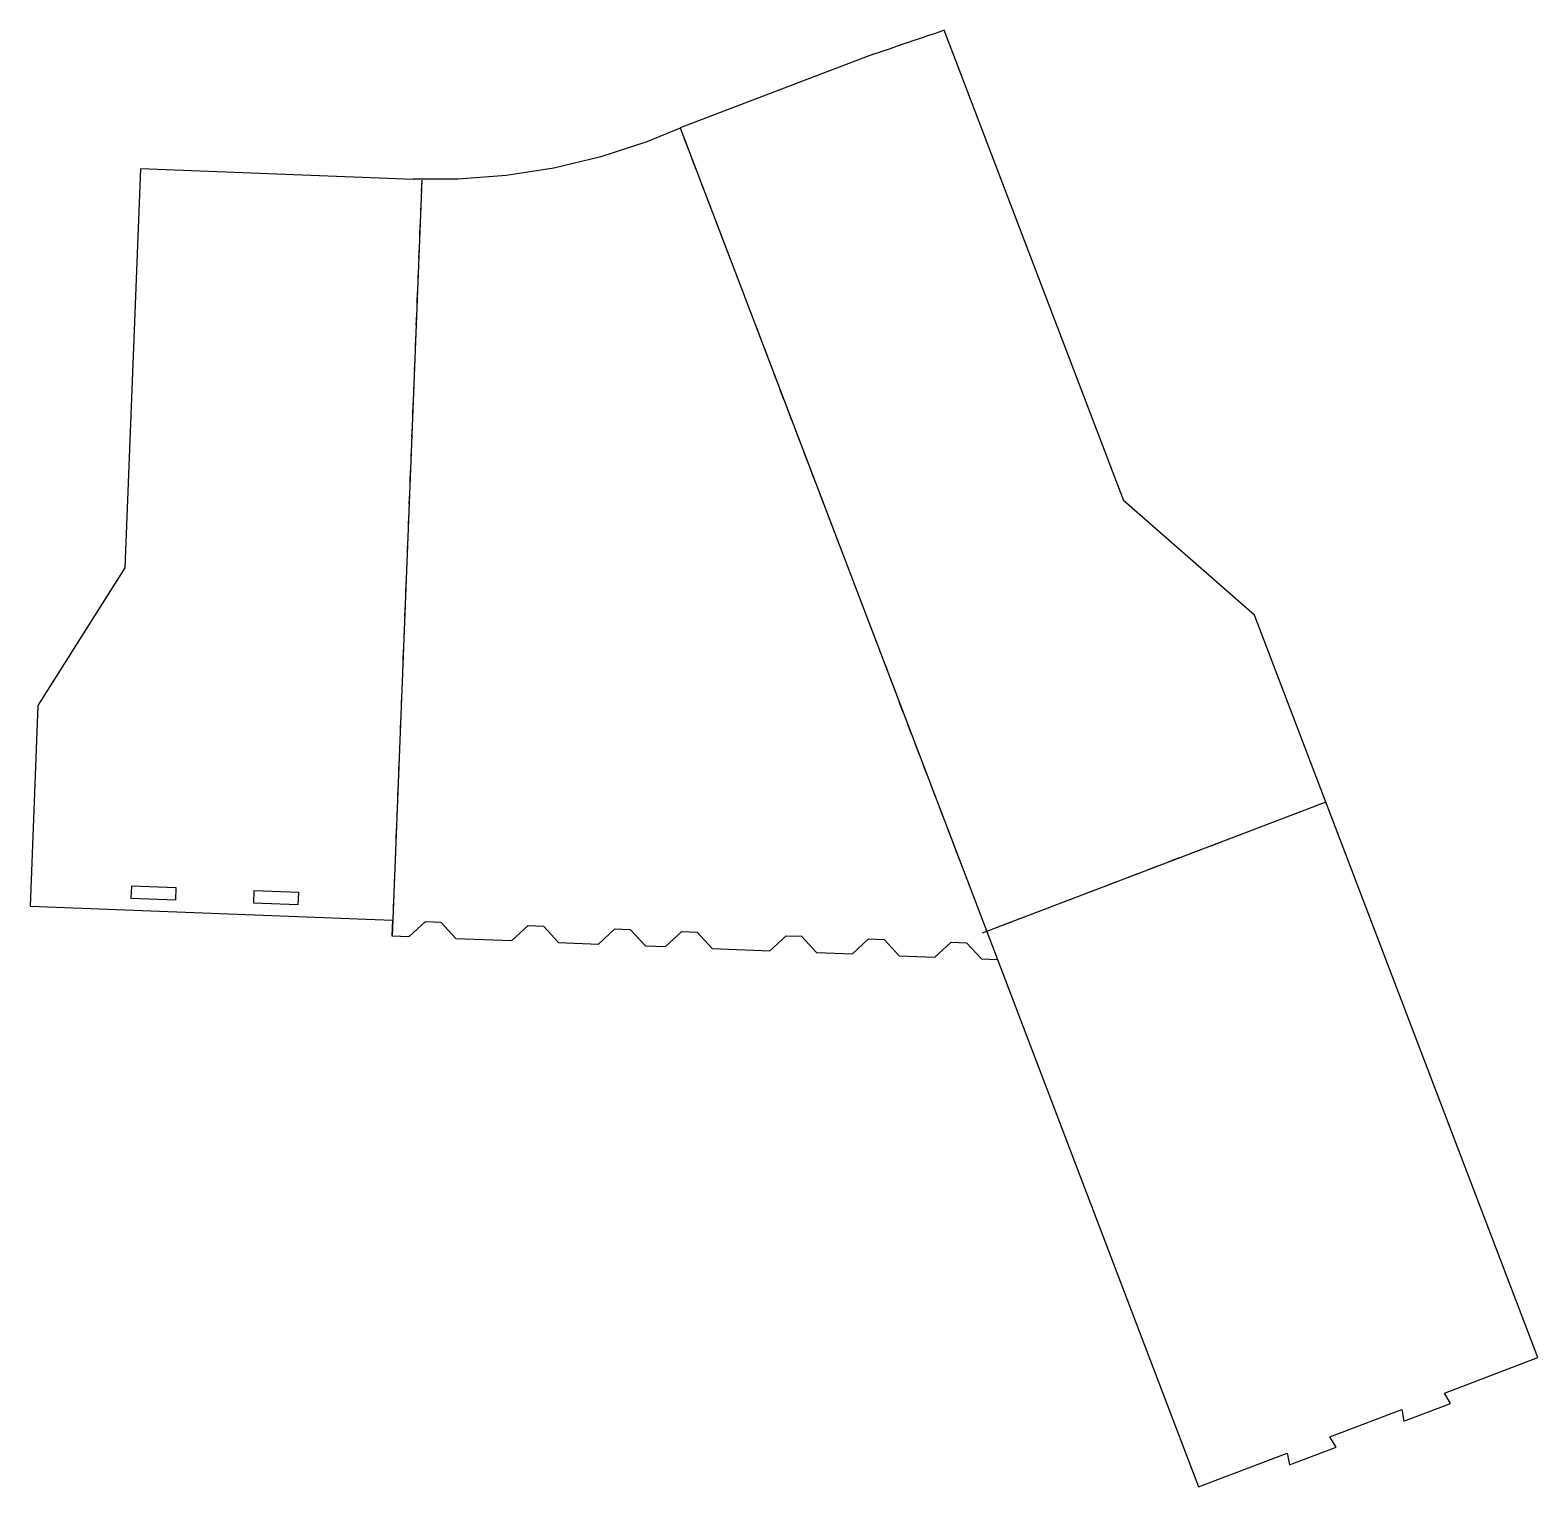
# Model space of a CAD drawing. Header units: metres. Extents: x 0 to 404, y 0 to 390.
import ezdxf

# ---------------------------------------------------------------- set-up
doc = ezdxf.new("R2010")
doc.units = ezdxf.units.M

msp = doc.modelspace()

# ---------------------------------------------------------------- linework, layer by layer
at = {"layer": 'CUT'}
for points in [[(-0.07787, 155.59215), (97.0523, 151.79678), (96.88831, 147.59998), (101.51584, 147.41916), (105.87663, 151.45197), (110.01134, 151.2904), (114.04415, 146.92962), (129.04811, 146.34334), (133.40889, 150.37614), (137.54361, 150.21458), (141.57641, 145.85379), (152.32415, 145.43382), (156.68493, 149.46663), (160.81965, 149.30507), (164.85245, 144.94428), (170.25984, 144.73299), (174.62063, 148.76579), (178.75534, 148.60423), (182.78815, 144.24344), (198.23849, 143.63972), (202.59927, 147.67253), (206.73399, 147.51096), (210.76679, 143.15017), (220.35481, 142.77552), (224.71559, 146.80833), (228.85031, 146.64676), (232.88311, 142.28598), (242.47112, 141.91133), (246.83191, 145.94413), (250.96662, 145.78257), (254.99943, 141.42178), (259.22543, 141.25665), (313.158, -0.09681), (336.92173, 8.9701), (337.52619, 5.80248), (350.02626, 10.5718), (348.36708, 13.337), (367.62273, 20.68389), (368.22719, 17.51626), (380.72726, 22.28559), (379.06807, 25.05079), (404.11648, 34.60786), (328.17907, 233.63444), (293.15099, 264.244), (245.00004, 390.44425), (244.0355, 390.1125), (242.2435, 389.49661), (240.45131, 388.88126), (239.55515, 388.5738), (237.76268, 387.9593), (236.86637, 387.65226), (235.07362, 387.03863), (234.17716, 386.73203), (232.38411, 386.11928), (231.48751, 385.81313), (229.69415, 385.20128), (228.7974, 384.89558), (227.00373, 384.28465), (226.10682, 383.97942), (224.31153, 383.36898), (174.15106, 364.23056), (174.18125, 364.15144), (165.22029, 360.46221), (152.90972, 356.48563), (140.32639, 353.48178), (127.54704, 351.46898), (114.64959, 350.4595), (102.61672, 350.4595), (102.61603, 350.42415), (29.47875, 353.28199), (25.2986, 246.30468), (2.02468, 209.40019), (-0.07787, 155.59215)], [(26.93729, 157.76399), (38.9781, 157.29349), (39.10403, 160.51603), (27.06321, 160.98653), (26.93729, 157.76399)], [(59.772, 156.48097), (71.81281, 156.01048), (71.93873, 159.23302), (59.89792, 159.70351), (59.772, 156.48097)]]:
    msp.add_lwpolyline(points, close=True, dxfattribs=at)
at = {"layer": 'SCORE'}
for p, q in [((176.34526, 358.69011), (175.27583, 361.49302)), ((178.48413, 353.08429), (177.4147, 355.8872)), ((104.88234, 350.26053), (104.7652, 347.26282)), ((180.623, 347.47847), (179.55356, 350.28138)), ((104.64807, 344.26511), (104.53093, 341.2674)), ((182.76187, 341.87265), (181.69243, 344.67556)), ((104.41379, 338.26968), (104.29666, 335.27197)), ((184.90073, 336.26682), (183.8313, 339.06973)), ((104.17952, 332.27426), (104.06239, 329.27655)), ((187.0396, 330.661), (185.97017, 333.46391)), ((189.17847, 325.05518), (188.10904, 327.85809)), ((103.94525, 326.27883), (103.82811, 323.28112)), ((103.71098, 320.28341), (103.59384, 317.2857)), ((191.31734, 319.44936), (190.2479, 322.25227)), ((193.45621, 313.84353), (192.38677, 316.64645)), ((103.47671, 314.28799), (103.35957, 311.29027)), ((103.24244, 308.29256), (103.1253, 305.29485)), ((195.59507, 308.23771), (194.52564, 311.04062)), ((197.73394, 302.63189), (196.66451, 305.4348)), ((103.00816, 302.29714), (102.89103, 299.29942)), ((199.87281, 297.02607), (198.80338, 299.82898)), ((102.77389, 296.30171), (102.65676, 293.304)), ((202.01168, 291.42025), (200.94224, 294.22316)), ((102.53962, 290.30629), (102.42249, 287.30857)), ((204.15055, 285.81442), (203.08111, 288.61733)), ((102.30535, 284.31086), (102.18821, 281.31315)), ((206.28941, 280.2086), (205.21998, 283.01151)), ((102.07108, 278.31544), (101.95394, 275.31772)), ((208.42828, 274.60278), (207.35885, 277.40569)), ((101.83681, 272.32001), (101.71967, 269.3223)), ((210.56715, 268.99696), (209.49772, 271.79987)), ((101.60253, 266.32459), (101.4854, 263.32688)), ((212.70602, 263.39113), (211.63658, 266.19405)), ((101.36826, 260.32916), (101.25113, 257.33145)), ((214.84489, 257.78531), (213.77545, 260.58822)), ((216.98375, 252.17949), (215.91432, 254.9824)), ((101.13399, 254.33374), (101.01686, 251.33603)), ((100.89972, 248.33831), (100.78258, 245.3406)), ((219.12262, 246.57367), (218.05319, 249.37658)), ((221.26149, 240.96785), (220.19206, 243.77076)), ((100.66545, 242.34289), (100.54831, 239.34518)), ((100.43118, 236.34746), (100.31404, 233.34975)), ((223.40036, 235.36202), (222.33093, 238.16493)), ((225.53923, 229.7562), (224.46979, 232.55911)), ((100.19691, 230.35204), (100.07977, 227.35433)), ((227.6781, 224.15038), (226.60866, 226.95329)), ((99.96263, 224.35662), (99.8455, 221.3589)), ((99.72836, 218.36119), (99.61123, 215.36348)), ((229.81696, 218.54456), (228.74753, 221.34747)), ((231.95583, 212.93873), (230.8864, 215.74165)), ((99.49409, 212.36577), (99.37695, 209.36805)), ((99.25982, 206.37034), (99.14268, 203.37263)), ((234.0947, 207.33291), (233.02527, 210.13582)), ((236.23357, 201.72709), (235.16413, 204.53)), ((99.02555, 200.37492), (98.90841, 197.3772)), ((238.37244, 196.12127), (237.303, 198.92418)), ((98.79128, 194.37949), (98.67414, 191.38178)), ((240.5113, 190.51544), (239.44187, 193.31836)), ((98.557, 188.38407), (98.43987, 185.38636)), ((242.65017, 184.90962), (241.58074, 187.71253)), ((98.32273, 182.38864), (98.2056, 179.39093)), ((244.78904, 179.3038), (243.71961, 182.10671)), ((347.23752, 183.47318), (344.43461, 182.40375)), ((336.02588, 179.19545), (333.22297, 178.12601)), ((341.6317, 181.33431), (338.82879, 180.26488)), ((98.08846, 176.39322), (97.97133, 173.39551)), ((246.92791, 173.69798), (245.85847, 176.50089)), ((324.81423, 174.91771), (322.01132, 173.84828)), ((330.42006, 177.05658), (327.61715, 175.98714)), ((97.85419, 170.39779), (97.73705, 167.40008)), ((249.06678, 168.09216), (247.99734, 170.89507)), ((313.60259, 170.63997), (310.79968, 169.57054)), ((319.20841, 172.77884), (316.4055, 171.70941)), ((302.39095, 166.36224), (299.58803, 165.2928)), ((307.99677, 168.50111), (305.19386, 167.43167)), ((97.61992, 164.40237), (97.50278, 161.40466)), ((251.20564, 162.48633), (250.13621, 165.28924)), ((291.1793, 162.0845), (288.37639, 161.01507)), ((296.78512, 164.22337), (293.98221, 163.15394)), ((97.38565, 158.40694), (97.26851, 155.40923)), ((253.34451, 156.88051), (252.27508, 159.68342)), ((279.96766, 157.80676), (277.16475, 156.73733)), ((285.57348, 159.94563), (282.77057, 158.8762)), ((255.48338, 151.27469), (254.41395, 154.0776)), ((274.36183, 155.6679), (271.55892, 154.59846)), ((97.15137, 152.41152), (97.03424, 149.41381)), ((263.15019, 151.39016), (260.34728, 150.32073)), ((268.75601, 153.52903), (265.9531, 152.45959)), ((257.54437, 149.25129), (255.13453, 148.33183)), ((257.62225, 145.66887), (256.55281, 148.47178)), ((259.76112, 140.06304), (258.69168, 142.86596))]:
    msp.add_line(p, q, dxfattribs=at)
at = {"layer": 'SCORE2'}
for p, q in [((259.76112, 140.06304), (174.24787, 364.18722)), ((104.88234, 350.26053), (96.96618, 147.672)), ((347.23752, 183.47318), (255.13453, 148.33183))]:
    msp.add_line(p, q, dxfattribs=at)

doc.saveas('drawing.dxf')
